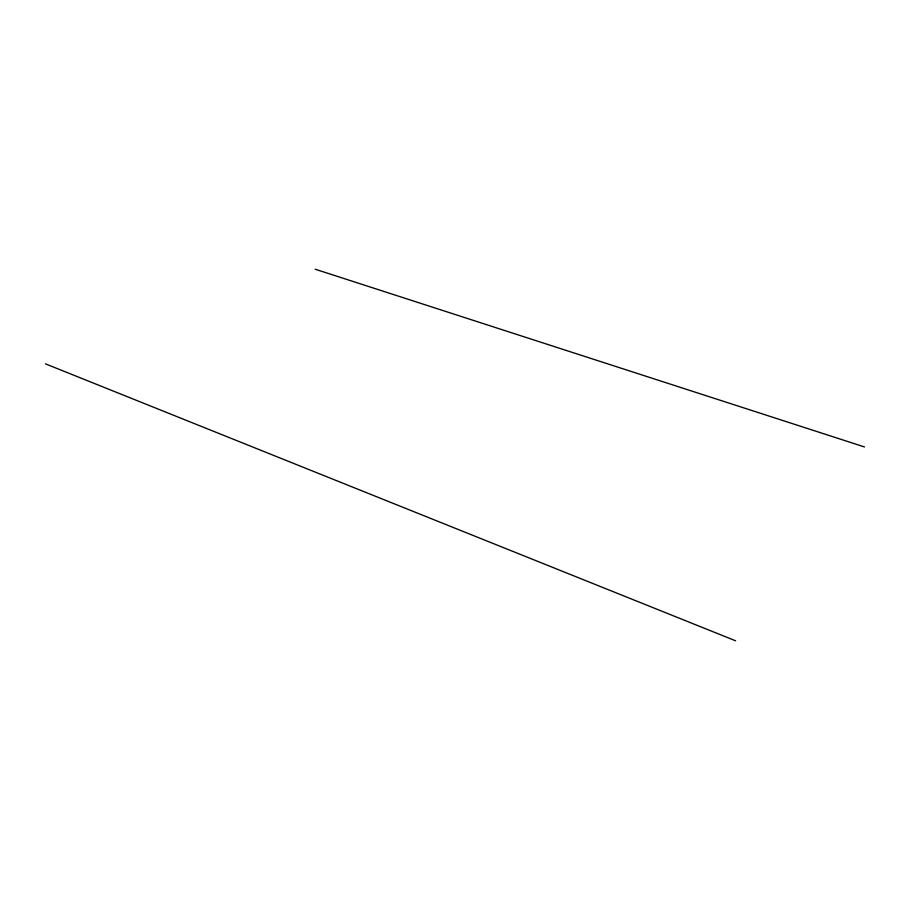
<?xml version="1.0" encoding="UTF-8"?>
<svg xmlns="http://www.w3.org/2000/svg" width="910" height="910" viewBox="0 0 910 910"><rect width="100%" height="100%" fill="white"/><g stroke="black" fill="none" stroke-linecap="round" stroke-linejoin="round"><path stroke-width="1.36" d="M315.178 269.212L864.5 446.947M45.5 363.863L735.598 640.788"/></g></svg>
